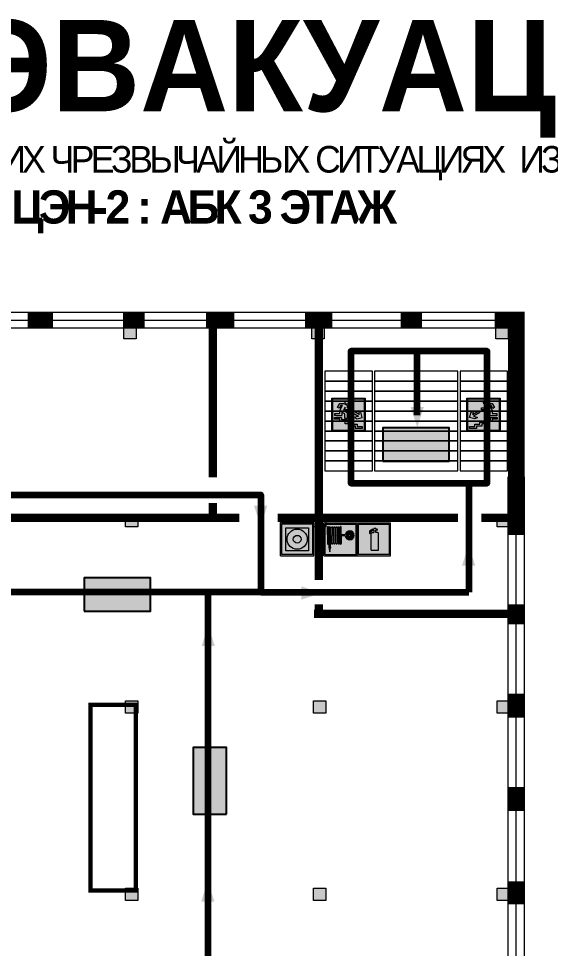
# Model space of a CAD drawing. Header units: millimetres. Extents: x 13810 to 67229, y 12374 to 21950.
# Drawn here: x 23198 to 23326.1, y 14704 to 14927.8 of the extents above; entities that cross this region are included whole.
import ezdxf

# ---------------------------------------------------------------- set-up
doc = ezdxf.new("R2010")
doc.units = ezdxf.units.MM
doc.layers.add('План_Штампы', color=7, linetype='Continuous')
doc.styles.add('обычный', font='arial.ttf')

# ---------------------------------------------------------------- blocks, each defined once
blk = doc.blocks.new('вниз')
at = {"lineweight": 0, "true_color": 0xffffff}
h = blk.add_hatch(color=7, dxfattribs=at)
h.dxf.hatch_style = 1
h.paths.add_polyline_path([(40994.51, -4472.22), (40986.51, -4472.22), (40986.51, -4480.22), (40994.51, -4480.22)])
h.paths.add_polyline_path([(40994.31, -4472.42), (40994.31, -4480.01), (40986.71, -4480.01), (40986.71, -4472.42)], flags=16)
h.paths.add_polyline_path([(40988.43, -4473.53), (40989.43, -4473.53), (40990.19, -4473.96), (40990.19, -4474.6), (40991, -4474.6), (40991, -4475.06), (40989.73, -4475.06), (40989.73, -4474.46), (40989.3, -4475.18), (40990.17, -4475.7), (40990.17, -4477.11), (40989.63, -4477.11), (40989.63, -4476.01), (40988.94, -4475.59), (40988.94, -4476.46), (40988.94, -4476.46), (40987.47, -4476.46), (40987.26, -4476.46), (40987.26, -4475.92), (40988.4, -4475.92), (40988.4, -4475.2), (40989.1, -4473.99), (40988.66, -4473.99), (40988.24, -4474.7), (40987.86, -4474.47), (40988.41, -4473.56)], flags=0)
h.paths.add_polyline_path([(40990.55, -4473.29, -1), (40989.69, -4473.29, -1)], flags=0)
h.paths.add_polyline_path([(40988.85, -4476.89), (40988.85, -4477.43), (40990.1, -4477.43), (40990.1, -4477.99), (40991.34, -4477.99), (40991.34, -4478.54), (40992.59, -4478.54), (40992.59, -4479.09), (40993.83, -4479.09), (40993.83, -4479.52), (40992.17, -4479.52), (40992.17, -4478.97), (40990.91, -4478.97), (40990.91, -4478.41), (40989.68, -4478.41), (40989.68, -4477.86), (40988.43, -4477.86), (40988.43, -4477.31), (40987.6, -4477.31), (40987.18, -4477.31), (40987.18, -4476.89)], flags=0)
h.paths.add_polyline_path([(40991.61, -4475.33), (40993.12, -4476.2), (40992.9, -4475.27), (40993.48, -4475.6), (40993.83, -4476.88), (40992.56, -4477.22), (40991.97, -4476.88), (40992.9, -4476.61), (40991.38, -4475.74), (40991.58, -4475.39)], flags=0)
h.paths.add_polyline_path([(40990.19, -4473.96), (40989.43, -4473.53), (40988.43, -4473.53), (40988.41, -4473.56), (40987.86, -4474.47), (40988.24, -4474.7), (40988.66, -4473.99), (40989.1, -4473.99), (40988.4, -4475.2), (40988.4, -4475.92), (40987.26, -4475.92), (40987.26, -4476.46), (40987.47, -4476.46), (40988.94, -4476.46), (40988.94, -4476.27), (40988.94, -4475.59), (40989.63, -4476.01), (40989.63, -4477.11), (40990.17, -4477.11), (40990.17, -4475.7), (40989.3, -4475.18), (40989.73, -4474.46), (40989.73, -4475.06), (40991, -4475.06), (40991, -4474.6), (40990.19, -4474.6)], flags=0)
h.paths.add_polyline_path([(40990.55, -4473.29, 1), (40989.69, -4473.29, 1)], flags=0)
h.paths.add_polyline_path([(40991.61, -4475.33), (40991.58, -4475.39), (40991.38, -4475.74), (40992.9, -4476.61), (40991.97, -4476.88), (40992.56, -4477.22), (40993.83, -4476.88), (40993.48, -4475.6), (40992.9, -4475.27), (40993.12, -4476.2)], flags=0)
h.paths.add_polyline_path([(40990.1, -4477.43), (40988.85, -4477.43), (40988.85, -4476.89), (40987.18, -4476.89), (40987.18, -4477.31), (40987.6, -4477.31), (40988.43, -4477.31), (40988.43, -4477.86), (40989.68, -4477.86), (40989.68, -4478.41), (40990.91, -4478.41), (40990.91, -4478.97), (40992.17, -4478.97), (40992.17, -4479.52), (40993.83, -4479.52), (40993.83, -4479.09), (40992.59, -4479.09), (40992.59, -4478.54), (40991.34, -4478.54), (40991.34, -4477.99), (40990.1, -4477.99)], flags=0)
at = {"lineweight": 0}
h = blk.add_hatch(color=126, dxfattribs=at)
h.dxf.hatch_style = 1
h.paths.add_polyline_path([(40994.31, -4472.42), (40986.71, -4472.42), (40986.71, -4480.01), (40994.31, -4480.01)])
h.paths.add_polyline_path([(40988.43, -4473.53), (40989.43, -4473.53), (40990.19, -4473.96), (40990.19, -4474.6), (40991, -4474.6), (40991, -4475.06), (40989.73, -4475.06), (40989.73, -4474.46), (40989.3, -4475.18), (40990.17, -4475.7), (40990.17, -4477.11), (40989.63, -4477.11), (40989.63, -4476.01), (40988.94, -4475.59), (40988.94, -4476.46), (40988.94, -4476.46), (40987.47, -4476.46), (40987.26, -4476.46), (40987.26, -4475.92), (40988.4, -4475.92), (40988.4, -4475.2), (40989.1, -4473.99), (40988.66, -4473.99), (40988.24, -4474.7), (40987.86, -4474.47), (40988.41, -4473.56)], flags=16)
h.paths.add_polyline_path([(40990.55, -4473.29, -1), (40989.69, -4473.29, -1)], flags=16)
h.paths.add_polyline_path([(40988.85, -4476.89), (40988.85, -4477.43), (40990.1, -4477.43), (40990.1, -4477.99), (40991.34, -4477.99), (40991.34, -4478.54), (40992.59, -4478.54), (40992.59, -4479.09), (40993.83, -4479.09), (40993.83, -4479.52), (40992.17, -4479.52), (40992.17, -4478.97), (40990.91, -4478.97), (40990.91, -4478.41), (40989.68, -4478.41), (40989.68, -4477.86), (40988.43, -4477.86), (40988.43, -4477.31), (40987.6, -4477.31), (40987.18, -4477.31), (40987.18, -4476.89)], flags=16)
h.paths.add_polyline_path([(40991.61, -4475.33), (40993.12, -4476.2), (40992.9, -4475.27), (40993.48, -4475.6), (40993.83, -4476.88), (40992.56, -4477.22), (40991.97, -4476.88), (40992.9, -4476.61), (40991.38, -4475.74), (40991.58, -4475.39)], flags=16)
at = {"lineweight": 0, "true_color": 0xffffff}
h = blk.add_hatch(color=7, dxfattribs=at)
h.dxf.hatch_style = 1
h.paths.add_polyline_path([(40989.73, -4474.46), (40989.73, -4475.06), (40991, -4475.06), (40991, -4474.6), (40990.19, -4474.6), (40990.19, -4473.96), (40989.43, -4473.53), (40988.43, -4473.53), (40988.41, -4473.56), (40987.86, -4474.47), (40988.24, -4474.7), (40988.66, -4473.99), (40989.1, -4473.99), (40988.4, -4475.2), (40988.4, -4475.92), (40987.26, -4475.92), (40987.26, -4476.46), (40987.47, -4476.46), (40988.94, -4476.46), (40988.94, -4475.59), (40989.63, -4476.01), (40989.63, -4477.11), (40990.17, -4477.11), (40990.17, -4475.7), (40989.3, -4475.18)])
h.paths.add_polyline_path([(40989.69, -4473.29, 1), (40990.55, -4473.29, 1)])
h.paths.add_polyline_path([(40991.61, -4475.33), (40991.58, -4475.39), (40991.38, -4475.74), (40992.9, -4476.61), (40991.97, -4476.88), (40992.56, -4477.22), (40993.83, -4476.88), (40993.48, -4475.6), (40992.9, -4475.27), (40993.12, -4476.2)])
h.paths.add_polyline_path([(40990.1, -4477.43), (40988.85, -4477.43), (40988.85, -4476.89), (40987.18, -4476.89), (40987.18, -4477.31), (40987.6, -4477.31), (40988.43, -4477.31), (40988.43, -4477.86), (40989.68, -4477.86), (40989.68, -4478.41), (40990.91, -4478.41), (40990.91, -4478.97), (40992.17, -4478.97), (40992.17, -4479.52), (40993.83, -4479.52), (40993.83, -4479.09), (40992.59, -4479.09), (40992.59, -4478.54), (40991.34, -4478.54), (40991.34, -4477.99), (40990.1, -4477.99)])
at = {"color": 126, "lineweight": 0}
for points in [[(40986.51, -4472.22), (40994.51, -4472.22), (40994.51, -4480.22), (40986.51, -4480.22)], [(40986.71, -4472.42), (40994.31, -4472.42), (40994.31, -4480.01), (40986.71, -4480.01)]]:
    blk.add_lwpolyline(points, close=True, dxfattribs=at)
for points in [[(40987.47, -4476.46), (40987.26, -4476.46), (40987.26, -4475.92), (40988.4, -4475.92), (40988.4, -4475.2), (40989.1, -4473.99), (40988.66, -4473.99), (40988.24, -4474.7), (40987.86, -4474.47), (40988.41, -4473.56), (40988.43, -4473.53), (40989.43, -4473.53), (40990.19, -4473.96), (40990.19, -4474.6), (40991, -4474.6), (40991, -4475.06), (40989.73, -4475.06), (40989.73, -4474.46), (40989.3, -4475.18), (40990.17, -4475.7), (40990.17, -4477.11), (40989.63, -4477.11), (40989.63, -4476.01), (40988.94, -4475.59), (40988.94, -4476.46)], [(40991.58, -4475.39), (40991.38, -4475.74), (40992.9, -4476.61), (40991.97, -4476.88), (40992.56, -4477.22), (40993.83, -4476.88), (40993.48, -4475.6), (40992.9, -4475.27), (40993.12, -4476.2), (40991.61, -4475.33), (40991.58, -4475.39)], [(40987.6, -4477.31), (40987.18, -4477.31), (40987.18, -4476.89), (40988.85, -4476.89), (40988.85, -4477.43), (40990.1, -4477.43), (40990.1, -4477.99), (40991.34, -4477.99), (40991.34, -4478.54), (40992.59, -4478.54), (40992.59, -4479.09), (40993.83, -4479.09), (40993.83, -4479.52), (40992.17, -4479.52), (40992.17, -4478.97), (40990.91, -4478.97), (40990.91, -4478.41), (40989.68, -4478.41), (40989.68, -4477.86), (40988.43, -4477.86), (40988.43, -4477.31), (40987.6, -4477.31)], [(40987.47, -4476.46), (40988.94, -4476.46), (40988.94, -4476.27)]]:
    blk.add_lwpolyline(points, dxfattribs=at)
blk.add_circle((40990.12, -4473.29), 0.432, dxfattribs=at)
blk = doc.blocks.new('вниз 3')
at = {"lineweight": 0, "true_color": 0xffffff}
h = blk.add_hatch(color=7, dxfattribs=at)
h.dxf.hatch_style = 1
h.paths.add_polyline_path([(40997.5, -4475.69), (40997.25, -4475.28), (40995.76, -4476.15), (40995.97, -4475.23), (40995.39, -4475.56), (40995.05, -4476.83), (40996.33, -4477.17), (40996.91, -4476.83), (40996, -4476.55)], flags=0)
h.paths.add_polyline_path([(40999.81, -4473.95), (41000.22, -4473.95), (41000.64, -4474.67), (41001.03, -4474.43), (41000.46, -4473.49), (41000.42, -4473.49), (40999.43, -4473.49), (40998.68, -4473.92), (40998.68, -4474.57), (40997.88, -4474.57), (40997.88, -4475), (40999.14, -4475), (40999.14, -4474.43), (40999.14, -4474.38), (40999.59, -4475.15), (40998.72, -4475.67), (40998.72, -4477.06), (40999.24, -4477.06), (40999.24, -4475.96), (40999.95, -4475.56), (40999.95, -4476.43), (41001.61, -4476.43), (41001.61, -4475.88), (41000.47, -4475.88), (41000.47, -4475.12)], flags=0)
h.paths.add_polyline_path([(40999.2, -4473.24, 1), (40998.35, -4473.24, 1)], flags=0)
h.paths.add_polyline_path([(41000.46, -4477.26), (41001.69, -4477.26), (41001.69, -4476.84), (41000.03, -4476.84), (41000.03, -4477.39), (40998.78, -4477.39), (40998.78, -4477.95), (40997.53, -4477.95), (40997.53, -4478.5), (40996.29, -4478.5), (40996.29, -4479.06), (40995.05, -4479.06), (40995.05, -4479.48), (40995.29, -4479.48), (40996.72, -4479.48), (40996.72, -4478.92), (40997.97, -4478.92), (40997.97, -4478.36), (40999.2, -4478.36), (40999.2, -4477.81), (41000.46, -4477.81)], flags=0)
h.paths.add_polyline_path([(41002.37, -4472.17), (40994.37, -4472.17), (40994.37, -4480.17), (41002.37, -4480.17)])
h.paths.add_polyline_path([(41002.16, -4479.96), (40994.57, -4479.96), (40994.57, -4472.37), (41002.16, -4472.37)], flags=16)
h.paths.add_polyline_path([(41001.61, -4475.88), (41001.61, -4476.43), (40999.95, -4476.43), (40999.95, -4475.56), (40999.24, -4475.96), (40999.24, -4477.06), (40998.72, -4477.06), (40998.72, -4475.67), (40999.59, -4475.15), (40999.14, -4474.38), (40999.14, -4474.43), (40999.14, -4475), (40997.88, -4475), (40997.88, -4474.57), (40998.68, -4474.57), (40998.68, -4473.92), (40999.43, -4473.49), (41000.42, -4473.49), (41000.46, -4473.49), (41001.03, -4474.43), (41000.64, -4474.67), (41000.22, -4473.95), (40999.81, -4473.95), (41000.47, -4475.12), (41000.47, -4475.88)], flags=0)
h.paths.add_polyline_path([(41001.69, -4476.84), (41001.69, -4477.26), (41000.46, -4477.26), (41000.46, -4477.81), (40999.2, -4477.81), (40999.2, -4478.36), (40997.97, -4478.36), (40997.97, -4478.92), (40996.72, -4478.92), (40996.72, -4479.48), (40995.05, -4479.48), (40995.05, -4479.06), (40996.29, -4479.06), (40996.29, -4478.5), (40997.53, -4478.5), (40997.53, -4477.95), (40998.78, -4477.95), (40998.78, -4477.39), (41000.03, -4477.39), (41000.03, -4476.84)], flags=0)
h.paths.add_polyline_path([(40998.35, -4473.24, -1), (40999.2, -4473.24, -1)], flags=0)
h.paths.add_polyline_path([(40997.5, -4475.69), (40996, -4476.55), (40996.91, -4476.83), (40996.33, -4477.17), (40995.05, -4476.83), (40995.39, -4475.56), (40995.97, -4475.23), (40995.76, -4476.15), (40997.25, -4475.28)], flags=0)
at = {"lineweight": 0}
h = blk.add_hatch(color=126, dxfattribs=at)
h.dxf.hatch_style = 1
h.paths.add_polyline_path([(41002.16, -4472.37), (40994.57, -4472.37), (40994.57, -4479.96), (41002.16, -4479.96)])
h.paths.add_polyline_path([(40995.97, -4475.23), (40995.76, -4476.15), (40997.25, -4475.28), (40997.5, -4475.69), (40996, -4476.55), (40996.91, -4476.83), (40996.33, -4477.17), (40995.05, -4476.83), (40995.39, -4475.56)], flags=16)
h.paths.add_polyline_path([(40997.88, -4474.57), (40998.68, -4474.57), (40998.68, -4473.92), (40999.43, -4473.49), (41000.42, -4473.49), (41000.46, -4473.49), (41001.03, -4474.43), (41000.64, -4474.67), (41000.22, -4473.95), (40999.81, -4473.95), (41000.47, -4475.12), (41000.47, -4475.88), (41001.61, -4475.88), (41001.61, -4476.43), (40999.95, -4476.43), (40999.95, -4475.56), (40999.24, -4475.96), (40999.24, -4477.06), (40998.72, -4477.06), (40998.72, -4475.67), (40999.59, -4475.15), (40999.14, -4474.38), (40999.14, -4474.43), (40999.14, -4475), (40997.88, -4475)], flags=16)
h.paths.add_polyline_path([(40998.35, -4473.24, -1), (40999.2, -4473.24, -1)], flags=16)
h.paths.add_polyline_path([(40997.53, -4477.95), (40998.78, -4477.95), (40998.78, -4477.39), (41000.03, -4477.39), (41000.03, -4476.84), (41001.69, -4476.84), (41001.69, -4477.26), (41000.46, -4477.26), (41000.46, -4477.81), (40999.2, -4477.81), (40999.2, -4478.36), (40997.97, -4478.36), (40997.97, -4478.92), (40996.72, -4478.92), (40996.72, -4479.48), (40995.05, -4479.48), (40995.05, -4479.06), (40996.29, -4479.06), (40996.29, -4478.5), (40997.53, -4478.5)], flags=16)
at = {"lineweight": 0, "true_color": 0xffffff}
h = blk.add_hatch(color=7, dxfattribs=at)
h.dxf.hatch_style = 1
h.paths.add_polyline_path([(40999.2, -4473.24, 1), (40998.35, -4473.24, 1)])
h.paths.add_polyline_path([(40999.81, -4473.95), (41000.22, -4473.95), (41000.64, -4474.67), (41001.03, -4474.43), (41000.46, -4473.49), (41000.42, -4473.49), (40999.43, -4473.49), (40998.68, -4473.92), (40998.68, -4474.57), (40997.88, -4474.57), (40997.88, -4475), (40999.14, -4475), (40999.14, -4474.43), (40999.14, -4474.38), (40999.59, -4475.15), (40998.72, -4475.67), (40998.72, -4477.06), (40999.24, -4477.06), (40999.24, -4475.96), (40999.95, -4475.56), (40999.95, -4476.43), (41001.61, -4476.43), (41001.61, -4475.88), (41000.47, -4475.88), (41000.47, -4475.12)])
h.paths.add_polyline_path([(40999.2, -4477.81), (41000.46, -4477.81), (41000.46, -4477.26), (41001.69, -4477.26), (41001.69, -4476.84), (41000.03, -4476.84), (41000.03, -4477.39), (40998.78, -4477.39), (40998.78, -4477.95), (40997.53, -4477.95), (40997.53, -4478.5), (40996.29, -4478.5), (40996.29, -4479.06), (40995.05, -4479.06), (40995.05, -4479.48), (40995.29, -4479.48), (40996.72, -4479.48), (40996.72, -4478.92), (40997.97, -4478.92), (40997.97, -4478.36), (40999.2, -4478.36)])
h.paths.add_polyline_path([(40997.5, -4475.69), (40997.25, -4475.28), (40995.76, -4476.15), (40995.97, -4475.23), (40995.39, -4475.56), (40995.05, -4476.83), (40996.33, -4477.17), (40996.91, -4476.83), (40996, -4476.55)])
at = {"color": 126, "lineweight": 0}
for points in [[(40994.37, -4472.17), (41002.37, -4472.17), (41002.37, -4480.17), (40994.37, -4480.17)], [(40994.57, -4472.37), (41002.16, -4472.37), (41002.16, -4479.96), (40994.57, -4479.96)]]:
    blk.add_lwpolyline(points, close=True, dxfattribs=at)
for points in [[(40999.14, -4474.43), (40999.14, -4475), (40997.88, -4475), (40997.88, -4474.57), (40998.68, -4474.57), (40998.68, -4473.92), (40999.43, -4473.49), (41000.42, -4473.49), (41000.46, -4473.49), (41001.03, -4474.43), (41000.64, -4474.67), (41000.22, -4473.95), (40999.81, -4473.95), (41000.47, -4475.12), (41000.47, -4475.88), (41001.61, -4475.88), (41001.61, -4476.43), (40999.95, -4476.43), (40999.95, -4475.56), (40999.24, -4475.96), (40999.24, -4477.06), (40998.72, -4477.06), (40998.72, -4475.67), (40999.59, -4475.15), (40999.14, -4474.38), (40999.14, -4474.43)], [(40995.05, -4476.83), (40995.39, -4475.56), (40995.97, -4475.23), (40995.76, -4476.15), (40997.25, -4475.28), (40997.5, -4475.69), (40996, -4476.55), (40996.91, -4476.83), (40996.33, -4477.17), (40995.05, -4476.83)], [(40995.29, -4479.48), (40995.05, -4479.48), (40995.05, -4479.06), (40996.29, -4479.06), (40996.29, -4478.5), (40997.53, -4478.5), (40997.53, -4477.95), (40998.78, -4477.95), (40998.78, -4477.39), (41000.03, -4477.39), (41000.03, -4476.84), (41001.69, -4476.84), (41001.69, -4477.26), (41000.46, -4477.26), (41000.46, -4477.81), (40999.2, -4477.81), (40999.2, -4478.36), (40997.97, -4478.36), (40997.97, -4478.92), (40996.72, -4478.92), (40996.72, -4479.48), (40995.05, -4479.48)]]:
    blk.add_lwpolyline(points, dxfattribs=at)
blk.add_circle((40998.77, -4473.24), 0.426, dxfattribs=at)
blk = doc.blocks.new('A$C32E8229D')
at = {"true_color": 0xffffff}
blk.add_hatch(color=7, dxfattribs=at).paths.add_polyline_path([(0, 0), (0, -8), (16, -8), (16, 0)])
h = blk.add_hatch(color=126)
h.paths.add_polyline_path([(0.2, -0.2), (15.8, -0.2), (15.8, -7.8), (0.2, -7.8)])
h.paths.add_polyline_path([(13.49, -2.05), (12.08, -2.05), (11.37, -2.63, 0.162397), (11.29, -2.84), (11.29, -3.63), (10.35, -3.63), (10.35, -4.05), (11.68, -4.05), (11.68, -3.48), (12.26, -4.28), (11.29, -5.1), (11.29, -6.78), (11.85, -6.78), (11.85, -5.44), (12.8, -4.64), (12.8, -5.94), (14.46, -5.94), (14.46, -5.39), (13.45, -5.39), (13.45, -3.97), (12.46, -2.59), (13.15, -2.59), (13.69, -3.34), (14.18, -3)], flags=16)
h.paths.add_polyline_path([(10.74, -1.82, 1), (11.8, -1.82, 1)], flags=16)
h.paths.add_polyline_path([(9.39, -3.59), (5.99, -3.59), (6.56, -3.03), (5.91, -3.03), (5.1, -3.83), (5.91, -4.64), (6.56, -4.64), (5.99, -4.09), (9.39, -4.09)], flags=16)
h.paths.add_polyline_path([(4.29, -1.08), (1.72, -1.08), (1.72, -6.6), (4.29, -6.6)], flags=16)
at = {"color": 126}
blk.add_lwpolyline([(16, -8), (0, -8), (0, 0), (16, 0)], close=True, dxfattribs=at)
blk = doc.blocks.new('A$C7B4425F7')
at = {"true_color": 0xffffff}
blk.add_hatch(color=7, dxfattribs=at).paths.add_polyline_path([(0, 0), (-16, 0), (-16, -8), (0, -8)])
h = blk.add_hatch(color=126)
h.paths.add_polyline_path([(-0.2, -0.2), (-15.8, -0.2), (-15.8, -7.8), (-0.2, -7.8)])
h.paths.add_polyline_path([(-11.76, -2.03), (-11.76, -3.66), (-11.17, -3.66, -0.568275), (-11.17, -6.18), (-12.58, -6.18), (-12.58, -2.03)], flags=16)
h.paths.add_polyline_path([(-13.33, -4.12, -0.495768), (-13.59, -6.18), (-15.03, -6.18), (-15.03, -2.03), (-13.59, -2.03, -0.487973)], flags=16)
h.paths.add_polyline_path([(-10.25, -2.03), (-9.48, -2.03), (-9.48, -6.18), (-10.25, -6.18)], flags=16)
h.paths.add_polyline_path([(-13.84, -3.69), (-14.24, -3.69), (-14.24, -3.03), (-13.9, -3.03, -0.692621)], flags=0)
h.paths.add_polyline_path([(-9.15, -2.03), (-8.4, -2.03), (-8.04, -3.07), (-7.68, -2.03), (-6.93, -2.03), (-7.64, -4.1), (-6.93, -6.18), (-7.68, -6.18), (-8.04, -5.14), (-8.4, -6.18), (-9.15, -6.18), (-8.44, -4.1)], flags=16)
h.paths.add_polyline_path([(-11.76, -4.46), (-11.42, -4.46, -0.692621), (-11.36, -5.12), (-11.76, -5.12)], flags=0)
h.paths.add_polyline_path([(-13.9, -5.2), (-14.24, -5.2), (-14.24, -4.55), (-13.84, -4.55, -0.708038)], flags=0)
edge = h.paths.add_edge_path(flags=16)
edge.add_ellipse((-5.51, -4.08), major_axis=(0, 2.05), ratio=0.586184, start_angle=0, end_angle=360)
edge = h.paths.add_edge_path(flags=0)
edge.add_ellipse((-5.51, -4.08), major_axis=(0, 1.14), ratio=0.454828, start_angle=0, end_angle=360)
h.paths.add_polyline_path([(-4.13, -4.96, 0.377264), (-3.48, -4.52, 0.0555), (-3.16, -2.03), (-1.66, -2.03), (-1.66, -4.96), (-0.96, -4.96), (-0.96, -7.01), (-1.75, -7.01), (-1.75, -6.18), (-3.3, -6.18), (-3.3, -7.02), (-4.13, -7.02)], flags=16)
h.paths.add_polyline_path([(-2.73, -2.91), (-2.28, -2.91), (-2.28, -4.96), (-3.05, -4.96, 0.079136)], flags=0)
at = {"color": 126}
blk.add_lwpolyline([(-16, -8), (0, -8), (0, 0), (-16, 0)], close=True, dxfattribs=at)
blk = doc.blocks.new('A$C54414219')
at = {"true_color": 0xffffff}
h = blk.add_hatch(color=7, dxfattribs=at)
h.paths.add_polyline_path([(2.39, -9.45), (2.39, -18.3), (11.23, -18.3), (11.23, -9.45)], flags=0)
h.paths.add_polyline_path([(10.71, -13.87, -1), (2.92, -13.87, -1)], flags=0)
h.paths.add_polyline_path([(8.3, -13.87, -1), (5.33, -13.87, -1)], flags=0)
h.paths.add_polyline_path([(0.41, -7.47), (0.41, -20.27), (13.21, -20.27), (13.21, -7.47)])
h.paths.add_polyline_path([(0.92, -19.77), (12.71, -19.77), (12.71, -7.98), (0.92, -7.98)], flags=16)
h.paths.add_polyline_path([(11.23, -9.45), (11.23, -18.3), (2.39, -18.3), (2.39, -9.45)], flags=0)
at = {"lineweight": 5}
h = blk.add_hatch(color=242, dxfattribs=at)
h.paths.add_polyline_path([(12.71, -7.98), (0.92, -7.98), (0.92, -19.77), (12.71, -19.77)])
h.paths.add_polyline_path([(11.23, -18.3), (2.39, -18.3), (2.39, -9.45), (11.23, -9.45)], flags=16)
h.paths.add_polyline_path([(10.71, -13.87, -1), (2.92, -13.87, -1)], flags=0)
h.paths.add_polyline_path([(8.3, -13.87, -1), (5.33, -13.87, -1)], flags=0)
at = {"true_color": 0xffffff}
h = blk.add_hatch(color=7, dxfattribs=at)
h.paths.add_polyline_path([(2.39, -9.45), (2.39, -18.3), (11.23, -18.3), (11.23, -9.45)])
h.paths.add_polyline_path([(10.71, -13.87, -1), (2.92, -13.87, -1)], flags=16)
h.paths.add_polyline_path([(8.3, -13.87, -1), (5.33, -13.87, -1)], flags=0)
at = {"lineweight": 5}
h = blk.add_hatch(color=242, dxfattribs=at)
h.paths.add_polyline_path([(2.92, -13.87, 1), (10.71, -13.87, 1)])
h.paths.add_polyline_path([(8.3, -13.87, -1), (5.33, -13.87, -1)], flags=16)
at = {"color": 242, "lineweight": 5}
for p, q in [((0.41, -20.27), (0.41, -7.47)), ((0.41, -7.47), (13.21, -7.47)), ((0.41, -7.47), (13.21, -7.47)), ((13.21, -20.27), (13.21, -7.47)), ((0.41, -20.27), (13.21, -20.27))]:
    blk.add_line(p, q, dxfattribs=at)
for points in [[(0.92, -7.98), (12.71, -7.98), (12.71, -19.77), (0.92, -19.77)], [(2.39, -9.45), (11.23, -9.45), (11.23, -18.3), (2.39, -18.3)]]:
    blk.add_lwpolyline(points, close=True, dxfattribs=at)
for radius in [3.89, 1.49]:
    blk.add_circle((6.81, -13.87), radius, dxfattribs=at)
blk = doc.blocks.new('A$C37112FD5')
at = {"true_color": 0xf5f5ff}
h = blk.add_hatch(color=7, dxfattribs=at)
h.dxf.hatch_style = 1
h.paths.add_polyline_path([(12.8, -7.4), (0, -7.4), (0, -20.2), (12.8, -20.2)])
h.paths.add_polyline_path([(12.29, -7.91), (12.29, -19.69), (0.51, -19.69), (0.51, -7.91)], flags=16)
h.paths.add_polyline_path([(4.98, -9.04, -0.42597), (5.17, -9.22), (5.17, -12.25), (5.17, -15.29, -0.432244), (4.98, -15.47), (4.83, -15.47, -0.42597), (4.64, -15.29), (4.64, -12.25), (4.64, -9.22, -0.432244), (4.83, -9.04)], flags=0)
h.paths.add_polyline_path([(4.28, -9.22), (4.28, -12.25), (4.28, -15.29, -0.432244), (4.09, -15.47), (3.94, -15.47, -0.42597), (3.75, -15.29), (3.75, -12.25), (3.75, -9.22, -0.432244), (3.94, -9.04), (4.09, -9.04, -0.42597)], flags=0)
h.paths.add_polyline_path([(5.72, -9.04), (5.87, -9.04, -0.42597), (6.06, -9.22), (6.06, -12.25), (6.06, -15.29, -0.432244), (5.87, -15.47), (5.72, -15.47, -0.42597), (5.53, -15.29), (5.53, -12.25), (5.53, -9.22, -0.432244)], flags=0)
h.paths.add_polyline_path([(6.42, -8.9), (6.5, -8.9, -0.42597), (6.69, -9.08), (6.69, -12.03), (8.21, -12.03, -15.824349), (8.21, -12.47), (6.69, -12.47), (6.69, -15.42, -0.432244), (6.5, -15.6), (6.42, -15.6)], flags=0)
h.paths.add_polyline_path([(3.39, -9.22), (3.39, -12.25), (3.39, -15.29, -0.432244), (3.2, -15.47), (3.05, -15.47, -0.42597), (2.85, -15.29), (2.85, -12.25), (2.85, -9.22, -0.432244), (3.05, -9.04), (3.2, -9.04, -0.42597)], flags=0)
h.paths.add_polyline_path([(2.5, -9.22), (2.5, -16.71), (1.96, -16.71), (1.96, -9.22, -0.432244), (2.15, -9.04), (2.31, -9.04, -0.42597)], flags=0)
h.paths.add_polyline_path([(1.61, -8.9), (1.61, -15.6), (1.57, -15.6, -0.42597), (1.37, -15.42), (1.37, -12.03), (1.37, -9.09, -0.432244), (1.57, -8.9)], flags=0)
h.paths.add_polyline_path([(9.76, -10.81), (9.76, -12.03), (8.49, -12.03, -0.336371)], flags=0)
h.paths.add_polyline_path([(8.49, -12.47), (9.76, -12.47), (9.76, -13.7, -0.336371)], flags=0)
h.paths.add_polyline_path([(10.11, -10.81, -0.336371), (11.38, -12.03), (10.11, -12.03)], flags=0)
h.paths.add_polyline_path([(10.11, -12.47), (11.38, -12.47, -0.336371), (10.11, -13.7)], flags=0)
h.paths.add_polyline_path([(2.5, -16.84), (2.5, -17.05), (1.97, -17.05), (1.97, -16.84)], flags=0)
h.paths.add_polyline_path([(2.5, -17.24, -0.033778), (2.24, -18.6, -0.033778), (1.97, -17.24)], flags=0)
h = blk.add_hatch(color=242)
h.dxf.hatch_style = 1
h.paths.add_polyline_path([(12.29, -7.91), (0.51, -7.91), (0.51, -19.69), (12.29, -19.69)])
h.paths.add_polyline_path([(6.42, -15.6), (6.42, -8.9), (6.5, -8.9, -0.42597), (6.69, -9.08), (6.69, -12.03), (8.21, -12.03, -15.824349), (8.21, -12.47), (6.69, -12.47), (6.69, -15.42, -0.432244), (6.5, -15.6)], flags=16)
h.paths.add_polyline_path([(5.87, -15.47), (5.72, -15.47, -0.42597), (5.53, -15.29), (5.53, -12.25), (5.53, -9.22, -0.432244), (5.72, -9.04), (5.87, -9.04, -0.42597), (6.06, -9.22), (6.06, -12.25), (6.06, -15.29, -0.432244)], flags=16)
h.paths.add_polyline_path([(4.98, -15.47), (4.83, -15.47, -0.42597), (4.64, -15.29), (4.64, -12.25), (4.64, -9.22, -0.432244), (4.83, -9.04), (4.98, -9.04, -0.42597), (5.17, -9.22), (5.17, -12.25), (5.17, -15.29, -0.432244)], flags=16)
h.paths.add_polyline_path([(4.09, -15.47), (3.94, -15.47, -0.42597), (3.75, -15.29), (3.75, -12.25), (3.75, -9.22, -0.432244), (3.94, -9.04), (4.09, -9.04, -0.42597), (4.28, -9.22), (4.28, -12.25), (4.28, -15.29, -0.432244)], flags=16)
h.paths.add_polyline_path([(3.2, -15.47), (3.05, -15.47, -0.42597), (2.85, -15.29), (2.85, -12.25), (2.85, -9.22, -0.432244), (3.05, -9.04), (3.2, -9.04, -0.42597), (3.39, -9.22), (3.39, -12.25), (3.39, -15.29, -0.432244)], flags=16)
h.paths.add_polyline_path([(2.5, -17.05), (1.97, -17.05), (1.97, -16.84), (2.5, -16.84)], flags=16)
h.paths.add_polyline_path([(2.5, -17.24, -0.033778), (2.24, -18.6, -0.033778), (1.97, -17.24)], flags=16)
h.paths.add_polyline_path([(2.5, -16.71), (1.96, -16.71), (1.96, -9.22, -0.432244), (2.15, -9.04), (2.31, -9.04, -0.42597), (2.5, -9.22)], flags=16)
h.paths.add_polyline_path([(1.61, -15.6), (1.57, -15.6, -0.42597), (1.37, -15.42), (1.37, -12.03), (1.37, -9.09, -0.432244), (1.57, -8.9), (1.61, -8.9)], flags=16)
h.paths.add_polyline_path([(8.49, -12.47), (9.76, -12.47), (9.76, -13.7, -0.336371)], flags=0)
h.paths.add_polyline_path([(10.11, -13.7), (10.11, -12.47), (11.38, -12.47, -0.336371)], flags=0)
h.paths.add_polyline_path([(8.49, -12.03, -0.336371), (9.76, -10.81), (9.76, -12.03)], flags=0)
h.paths.add_polyline_path([(10.11, -12.03), (10.11, -10.81, -0.336371), (11.38, -12.03)], flags=0)
h = blk.add_hatch(color=7, dxfattribs=at)
h.dxf.hatch_style = 1
h.paths.add_polyline_path([(1.61, -8.9), (1.57, -8.9, 0.432244), (1.37, -9.09), (1.37, -12.03), (1.37, -15.42, 0.42597), (1.57, -15.6), (1.61, -15.6)])
h.paths.add_polyline_path([(2.5, -9.22, 0.42597), (2.31, -9.04), (2.15, -9.04, 0.432244), (1.96, -9.22), (1.96, -16.71), (2.5, -16.71)])
h.paths.add_polyline_path([(2.5, -16.84), (1.97, -16.84), (1.97, -17.05), (2.5, -17.05)])
h.paths.add_polyline_path([(2.5, -17.24), (1.97, -17.24, 0.033778), (2.24, -18.6, 0.033778)])
h.paths.add_polyline_path([(3.39, -12.25), (3.39, -9.22, 0.42597), (3.2, -9.04), (3.05, -9.04, 0.432244), (2.85, -9.22), (2.85, -12.25), (2.85, -15.29, 0.42597), (3.05, -15.47), (3.2, -15.47, 0.432244), (3.39, -15.29)])
h.paths.add_polyline_path([(4.28, -12.25), (4.28, -9.22, 0.42597), (4.09, -9.04), (3.94, -9.04, 0.432244), (3.75, -9.22), (3.75, -12.25), (3.75, -15.29, 0.42597), (3.94, -15.47), (4.09, -15.47, 0.432244), (4.28, -15.29)])
h.paths.add_polyline_path([(5.17, -12.25), (5.17, -9.22, 0.42597), (4.98, -9.04), (4.83, -9.04, 0.432244), (4.64, -9.22), (4.64, -12.25), (4.64, -15.29, 0.42597), (4.83, -15.47), (4.98, -15.47, 0.432244), (5.17, -15.29)])
h.paths.add_polyline_path([(6.06, -12.25), (6.06, -9.22, 0.42597), (5.87, -9.04), (5.72, -9.04, 0.432244), (5.53, -9.22), (5.53, -12.25), (5.53, -15.29, 0.42597), (5.72, -15.47), (5.87, -15.47, 0.432244), (6.06, -15.29)])
h.paths.add_polyline_path([(6.69, -12.47), (8.21, -12.47, 15.824349), (8.21, -12.03), (6.69, -12.03), (6.69, -9.08, 0.42597), (6.5, -8.9), (6.42, -8.9), (6.42, -15.6), (6.5, -15.6, 0.432244), (6.69, -15.42)])
h.paths.add_polyline_path([(8.49, -12.47), (9.76, -12.47), (9.76, -13.7, -0.336371)], flags=16)
h.paths.add_polyline_path([(8.49, -12.03, -0.336371), (9.76, -10.81), (9.76, -12.03)], flags=16)
h.paths.add_polyline_path([(10.11, -12.47), (11.38, -12.47, -0.336371), (10.11, -13.7)], flags=16)
h.paths.add_polyline_path([(10.11, -12.03), (10.11, -10.81, -0.336371), (11.38, -12.03)], flags=16)
h = blk.add_hatch(color=242)
h.dxf.hatch_style = 1
h.paths.add_polyline_path([(9.76, -10.81, 0.336371), (8.49, -12.03), (9.76, -12.03)])
h.paths.add_polyline_path([(10.11, -10.81), (10.11, -12.03), (11.38, -12.03, 0.336371)])
h.paths.add_polyline_path([(11.38, -12.47), (10.11, -12.47), (10.11, -13.7, 0.336371)])
h.paths.add_polyline_path([(9.76, -12.47), (8.49, -12.47, 0.336371), (9.76, -13.7)])
at = {"color": 242, "lineweight": 5}
for p, q in [((0, -20.2), (0, -7.4)), ((0, -7.4), (12.8, -7.4)), ((1.37, -12.03), (1.37, -9.08)), ((1.57, -8.9), (1.61, -8.9)), ((1.61, -8.9), (1.61, -15.6)), ((1.96, -16.71), (1.96, -9.22)), ((2.15, -9.04), (2.31, -9.04)), ((2.5, -16.71), (2.5, -9.22)), ((2.85, -12.25), (2.85, -9.22)), ((3.05, -9.04), (3.2, -9.04)), ((3.39, -12.25), (3.39, -9.22)), ((3.75, -12.25), (3.75, -9.22)), ((3.94, -9.04), (4.09, -9.04)), ((4.28, -12.25), (4.28, -9.22)), ((4.64, -12.25), (4.64, -9.22)), ((4.83, -9.04), (4.98, -9.04)), ((5.17, -12.25), (5.17, -9.22)), ((5.53, -12.25), (5.53, -9.22)), ((5.72, -9.04), (5.87, -9.04)), ((6.06, -12.25), (6.06, -9.22)), ((6.42, -8.9), (6.42, -15.6)), ((6.5, -8.9), (6.42, -8.9)), ((6.69, -12.03), (6.69, -9.08)), ((12.8, -20.2), (12.8, -7.4)), ((1.37, -12.03), (1.37, -15.42)), ((2.85, -12.25), (2.85, -15.29)), ((3.39, -12.25), (3.39, -15.29)), ((3.75, -12.25), (3.75, -15.29)), ((4.28, -12.25), (4.28, -15.29)), ((4.64, -12.25), (4.64, -15.29)), ((5.17, -12.25), (5.17, -15.29)), ((5.53, -12.25), (5.53, -15.29)), ((6.06, -12.25), (6.06, -15.29)), ((8.21, -12.03), (6.69, -12.03)), ((8.21, -12.47), (6.69, -12.47)), ((6.69, -12.47), (6.69, -15.42)), ((9.76, -12.03), (8.49, -12.03)), ((9.76, -12.47), (8.49, -12.47)), ((9.76, -10.81), (9.76, -12.03)), ((9.76, -12.47), (9.76, -13.7)), ((10.11, -10.81), (10.11, -12.03)), ((11.38, -12.03), (10.11, -12.03)), ((11.38, -12.47), (10.11, -12.47)), ((10.11, -12.47), (10.11, -13.7)), ((1.57, -15.6), (1.61, -15.6)), ((1.96, -16.71), (2.5, -16.71)), ((1.97, -16.84), (2.5, -16.84)), ((1.97, -17.05), (1.97, -16.84)), ((2.5, -17.05), (1.97, -17.05)), ((1.97, -17.24), (2.5, -17.24)), ((2.5, -16.84), (2.5, -17.05)), ((3.05, -15.47), (3.2, -15.47)), ((3.94, -15.47), (4.09, -15.47)), ((4.83, -15.47), (4.98, -15.47)), ((5.72, -15.47), (5.87, -15.47)), ((6.42, -15.6), (6.5, -15.6)), ((0, -20.2), (12.8, -20.2))]:
    blk.add_line(p, q, dxfattribs=at)
blk.add_lwpolyline([(0.51, -7.91), (12.29, -7.91), (12.29, -19.69), (0.51, -19.69)], close=True, dxfattribs=at)
for centre, radius, start, end in [((1.56, -9.09), 0.182, 87.1027, 180.6071), ((2.15, -9.22), 0.182, 87.1027, 180.6071), ((2.32, -9.22), 0.182, 359.3929, 92.8973), ((3.04, -9.22), 0.182, 87.1027, 180.6071), ((3.21, -9.22), 0.182, 359.3929, 92.8973), ((3.93, -9.22), 0.182, 87.1027, 180.6071), ((4.1, -9.22), 0.182, 359.3929, 92.8973), ((4.82, -9.22), 0.182, 87.1027, 180.6071), ((4.99, -9.22), 0.182, 359.3929, 92.8973), ((5.71, -9.22), 0.182, 87.1027, 180.6071), ((5.88, -9.22), 0.182, 359.3929, 92.8973), ((6.51, -9.09), 0.182, 359.3929, 92.8973), ((9.93, -12.25), 1.74, 187.2319, 172.7681), ((9.93, -12.25), 1.46, 96.9927, 171.3585), ((9.93, -12.25), 1.46, 188.6415, 263.0073), ((9.93, -12.25), 1.46, 8.6415, 83.0073), ((9.93, -12.25), 1.46, 276.9927, 351.3585), ((1.56, -15.42), 0.182, 179.3929, 272.8973), ((12.17, -15.98), 10.27, 187.041, 194.7793), ((-7.7, -15.98), 10.27, 345.2207, 352.959), ((3.04, -15.29), 0.182, 179.3929, 272.8973), ((3.21, -15.29), 0.182, 267.1027, 0.6071), ((3.93, -15.29), 0.182, 179.3929, 272.8973), ((4.1, -15.29), 0.182, 267.1027, 0.6071), ((4.82, -15.29), 0.182, 179.3929, 272.8973), ((4.99, -15.29), 0.182, 267.1027, 0.6071), ((5.71, -15.29), 0.182, 179.3929, 272.8973), ((5.88, -15.29), 0.182, 267.1027, 0.6071), ((6.51, -15.42), 0.182, 267.1027, 0.6071)]:
    blk.add_arc(centre, radius, start, end, dxfattribs=at)
blk = doc.blocks.new('A$C3AD82952')
at = {"true_color": 0xf5f5ff}
h = blk.add_hatch(color=7, dxfattribs=at)
h.dxf.hatch_style = 1
h.paths.add_polyline_path([(8.21, 8.73, 0.414214), (7.89, 9.05), (7.22, 9.05), (7.22, 9.92), (7.59, 9.92, 1), (7.57, 10.36), (7.22, 10.36), (7.22, 10.6), (6.43, 10.6), (6.43, 10.36), (6.01, 10.36), (4.74, 9.59), (4.74, 8.69), (4.98, 8.73), (4.98, 9.26), (6.12, 9.91), (6.43, 9.91), (6.43, 9.05), (5.76, 9.05, 0.414214), (5.44, 8.73), (5.44, 2.2), (8.21, 2.2)], flags=0)
h.paths.add_polyline_path([(12.8, 12.8), (0, 12.8), (0, 0), (12.8, 0)])
h.paths.add_polyline_path([(0.51, 12.29), (12.29, 12.29), (12.29, 0.51), (0.51, 0.51)], flags=16)
h.paths.add_polyline_path([(4.74, 9.59), (6.01, 10.36), (6.43, 10.36), (6.43, 10.6), (7.22, 10.6), (7.22, 10.36), (7.59, 10.36, -0.94586), (7.59, 9.92), (7.22, 9.92), (7.22, 9.05), (7.89, 9.05, -0.414214), (8.21, 8.73), (8.21, 2.2), (5.44, 2.2), (5.44, 8.73, -0.414214), (5.76, 9.05), (6.43, 9.05), (6.43, 9.91), (6.12, 9.91), (4.98, 9.26), (4.98, 8.73), (4.74, 8.69)], flags=0)
h = blk.add_hatch(color=242)
h.dxf.hatch_style = 1
h.paths.add_polyline_path([(12.29, 12.29), (0.51, 12.29), (0.51, 0.51), (12.29, 0.51)])
h.paths.add_polyline_path([(4.74, 8.69), (4.74, 9.59), (6.01, 10.36), (6.43, 10.36), (6.43, 10.6), (7.22, 10.6), (7.22, 10.36), (7.59, 10.36, -0.94586), (7.59, 9.92), (7.22, 9.92), (7.22, 9.05), (7.89, 9.05, -0.414214), (8.21, 8.73), (8.21, 2.2), (5.44, 2.2), (5.44, 8.73, -0.414214), (5.76, 9.05), (6.43, 9.05), (6.43, 9.91), (6.12, 9.91), (4.98, 9.26), (4.98, 8.73)], flags=16)
h = blk.add_hatch(color=7, dxfattribs=at)
h.dxf.hatch_style = 1
h.paths.add_polyline_path([(8.21, 8.73, 0.414214), (7.89, 9.05), (7.22, 9.05), (7.22, 9.92), (7.59, 9.92, 1), (7.57, 10.36), (7.22, 10.36), (7.22, 10.6), (6.43, 10.6), (6.43, 10.36), (6.01, 10.36), (4.74, 9.59), (4.74, 8.69), (4.98, 8.73), (4.98, 9.26), (6.12, 9.91), (6.43, 9.91), (6.43, 9.05), (5.76, 9.05, 0.414214), (5.44, 8.73), (5.44, 2.2), (8.21, 2.2)])
at = {"color": 242, "lineweight": 5}
for p, q in [((0, 0), (0, 12.8)), ((0, 12.8), (12.8, 12.8)), ((12.8, 0), (12.8, 12.8)), ((6.01, 10.36), (4.74, 9.59)), ((4.74, 9.59), (4.74, 8.69)), ((4.74, 8.69), (4.98, 8.73)), ((4.98, 9.26), (6.12, 9.91)), ((4.98, 8.73), (4.98, 9.26)), ((5.44, 2.2), (5.44, 8.73)), ((5.76, 9.05), (6.43, 9.05)), ((6.01, 10.36), (6.43, 10.36)), ((6.12, 9.91), (6.43, 9.91)), ((7.22, 10.6), (6.43, 10.6)), ((6.43, 10.6), (6.43, 10.36)), ((6.43, 9.91), (6.43, 9.05)), ((7.22, 10.36), (7.22, 10.6)), ((7.59, 10.36), (7.22, 10.36)), ((7.22, 9.05), (7.22, 9.92)), ((7.59, 9.92), (7.22, 9.92)), ((7.89, 9.05), (7.22, 9.05)), ((8.21, 2.2), (8.21, 8.73)), ((0, 0), (12.8, 0)), ((5.44, 2.2), (8.21, 2.2))]:
    blk.add_line(p, q, dxfattribs=at)
blk.add_lwpolyline([(0.51, 12.29), (12.29, 12.29), (12.29, 0.51), (0.51, 0.51)], close=True, dxfattribs=at)
for centre, radius, start, end in [((5.76, 8.73), 0.32, 90, 180), ((7.58, 10.14), 0.223, 273.1875, 86.8125), ((7.89, 8.73), 0.32, 0, 90)]:
    blk.add_arc(centre, radius, start, end, dxfattribs=at)

msp = doc.modelspace()

# ---------------------------------------------------------------- hatches: boundary and pattern name
at = {"lineweight": 0}
h = msp.add_hatch(color=256, dxfattribs=at)
h.dxf.hatch_style = 1
h.paths.add_polyline_path([(23226.34, 14853.7), (23223.38, 14853.7), (23223.38, 14850.73), (23226.34, 14850.73)])
h = msp.add_hatch(color=256, dxfattribs=at)
h.dxf.hatch_style = 1
h.paths.add_polyline_path([(23271.64, 14853.7), (23268.68, 14853.7), (23268.68, 14850.73), (23271.64, 14850.73)])
h = msp.add_hatch(color=256, dxfattribs=at)
h.dxf.hatch_style = 1
h.paths.add_polyline_path([(23315.91, 14853.7), (23312.94, 14853.7), (23312.94, 14850.73), (23315.91, 14850.73)])
h = msp.add_hatch(color=256, dxfattribs=at)
h.dxf.hatch_style = 1
h.paths.add_polyline_path([(23226.73, 14808.51), (23223.76, 14808.51), (23223.76, 14805.55), (23226.73, 14805.55)])
h = msp.add_hatch(color=256, dxfattribs=at)
h.dxf.hatch_style = 1
h.paths.add_polyline_path([(23272.03, 14808.51), (23269.06, 14808.51), (23269.06, 14805.55), (23272.03, 14805.55)])
h = msp.add_hatch(color=256, dxfattribs=at)
h.dxf.hatch_style = 1
h.paths.add_polyline_path([(23316.3, 14808.51), (23313.33, 14808.51), (23313.33, 14805.55), (23316.3, 14805.55)])
h = msp.add_hatch(color=256, dxfattribs=at)
h.dxf.hatch_style = 1
h.paths.add_polyline_path([(23226.73, 14763.65), (23223.76, 14763.65), (23223.76, 14760.68), (23226.73, 14760.68)])
h = msp.add_hatch(color=256, dxfattribs=at)
h.dxf.hatch_style = 1
h.paths.add_polyline_path([(23272.03, 14763.65), (23269.06, 14763.65), (23269.06, 14760.68), (23272.03, 14760.68)])
h = msp.add_hatch(color=256, dxfattribs=at)
h.dxf.hatch_style = 1
h.paths.add_polyline_path([(23316.3, 14763.65), (23313.33, 14763.65), (23313.33, 14760.68), (23316.3, 14760.68)])
h = msp.add_hatch(color=256, dxfattribs=at)
h.dxf.hatch_style = 1
h.paths.add_polyline_path([(23226.73, 14718.54), (23223.76, 14718.54), (23223.76, 14715.57), (23226.73, 14715.57)])
h = msp.add_hatch(color=256, dxfattribs=at)
h.dxf.hatch_style = 1
h.paths.add_polyline_path([(23272.03, 14718.54), (23269.06, 14718.54), (23269.06, 14715.57), (23272.03, 14715.57)])
h = msp.add_hatch(color=256, dxfattribs=at)
h.dxf.hatch_style = 1
h.paths.add_polyline_path([(23316.3, 14718.54), (23313.33, 14718.54), (23313.33, 14715.57), (23316.3, 14715.57)])

# ---------------------------------------------------------------- linework, layer by layer
for points in [[(23002.85, 14857.18), (23318.84, 14857.18)], [(23003.1, 14855.28), (23319.09, 14855.28)], [(23002.8, 14853.41), (23318.79, 14853.41)], [(23315.97, 14584.5), (23315.97, 14817.59)], [(23317.88, 14584.78), (23317.88, 14817.87)], [(23319.84, 14584.47), (23319.84, 14817.56)]]:
    msp.add_lwpolyline(points, dxfattribs=at)
for points, const_width in [([(23200.18, 14855.28), (23206.32, 14855.28)], 4), ([(23223.15, 14855.28), (23228.38, 14855.28)], 4), ([(23243.17, 14855.28), (23249.99, 14855.28)], 4), ([(23267.04, 14855.28), (23273.61, 14855.28)], 4), ([(23270.37, 14807.48), (23270.37, 14855.61)], 2), ([(23290.02, 14855.28), (23295.15, 14855.28)], 4), ([(23312.7, 14855.28), (23317.88, 14855.28), (23317.88, 14803.53)], 4), ([(23260.41, 14807.65), (23303.84, 14807.65)], 2), ([(23309.52, 14807.65), (23319, 14807.65)], 2), ([(23270.37, 14784.35), (23270.37, 14786.86)], 2), ([(23317.88, 14786.9), (23317.88, 14782.02)], 4), ([(23317.88, 14765.39), (23317.88, 14759.62)], 4), ([(23317.88, 14742.92), (23317.88, 14737.13)], 4), ([(23317.88, 14720.21), (23317.88, 14714.64)], 4)]:
    msp.add_lwpolyline(points, dxfattribs=dict(at, const_width=const_width))
at = {"lineweight": 100, "const_width": 2}
for points in [[(23244.79, 14817.42), (23244.79, 14854.2)], [(23244.79, 14807.65), (23244.79, 14811.29)], [(23251.23, 14807.65), (23156.75, 14807.65), (23156.75, 14798.95)], [(23270.37, 14807.48), (23270.37, 14792.68)], [(23317.34, 14784.56), (23269.19, 14784.56), (23269.19, 14784.56)]]:
    msp.add_lwpolyline(points, dxfattribs=at)
at = {"lineweight": 0}
for points in [[(23223.38, 14853.7), (23226.34, 14853.7), (23226.34, 14850.73), (23223.38, 14850.73)], [(23268.68, 14853.7), (23271.64, 14853.7), (23271.64, 14850.73), (23268.68, 14850.73)], [(23312.94, 14853.7), (23315.91, 14853.7), (23315.91, 14850.73), (23312.94, 14850.73)], [(23271.81, 14840.59), (23283.24, 14840.59), (23283.24, 14842.99), (23271.81, 14842.99)], [(23283.71, 14840.59), (23303.82, 14840.59), (23303.82, 14842.99), (23283.71, 14842.99)], [(23304.4, 14840.59), (23315.82, 14840.59), (23315.82, 14842.99), (23304.4, 14842.99)], [(23271.81, 14838.19), (23283.24, 14838.19), (23283.24, 14840.59), (23271.81, 14840.59)], [(23283.71, 14838.19), (23303.82, 14838.19), (23303.82, 14840.59), (23283.71, 14840.59)], [(23304.4, 14838.19), (23315.82, 14838.19), (23315.82, 14840.59), (23304.4, 14840.59)], [(23271.81, 14835.79), (23283.24, 14835.79), (23283.24, 14838.19), (23271.81, 14838.19)], [(23283.71, 14835.79), (23303.82, 14835.79), (23303.82, 14838.19), (23283.71, 14838.19)], [(23304.4, 14835.79), (23315.82, 14835.79), (23315.82, 14838.19), (23304.4, 14838.19)], [(23271.81, 14833.38), (23283.24, 14833.38), (23283.24, 14835.79), (23271.81, 14835.79)], [(23283.71, 14833.38), (23303.82, 14833.38), (23303.82, 14835.79), (23283.71, 14835.79)], [(23304.4, 14833.38), (23315.82, 14833.38), (23315.82, 14835.79), (23304.4, 14835.79)], [(23271.81, 14830.98), (23283.24, 14830.98), (23283.24, 14833.38), (23271.81, 14833.38)], [(23283.71, 14830.98), (23303.82, 14830.98), (23303.82, 14833.38), (23283.71, 14833.38)], [(23304.4, 14830.98), (23315.82, 14830.98), (23315.82, 14833.38), (23304.4, 14833.38)], [(23271.81, 14828.58), (23283.24, 14828.58), (23283.24, 14830.98), (23271.81, 14830.98)], [(23283.71, 14828.58), (23303.82, 14828.58), (23303.82, 14830.98), (23283.71, 14830.98)], [(23304.4, 14828.58), (23315.82, 14828.58), (23315.82, 14830.98), (23304.4, 14830.98)], [(23271.81, 14826.18), (23283.24, 14826.18), (23283.24, 14828.58), (23271.81, 14828.58)], [(23283.71, 14826.18), (23303.82, 14826.18), (23303.82, 14828.58), (23283.71, 14828.58)], [(23304.4, 14826.18), (23315.82, 14826.18), (23315.82, 14828.58), (23304.4, 14828.58)], [(23271.81, 14823.78), (23283.24, 14823.78), (23283.24, 14826.18), (23271.81, 14826.18)], [(23283.71, 14823.78), (23303.82, 14823.78), (23303.82, 14826.18), (23283.71, 14826.18)], [(23304.4, 14823.78), (23315.82, 14823.78), (23315.82, 14826.18), (23304.4, 14826.18)], [(23271.81, 14821.38), (23283.24, 14821.38), (23283.24, 14823.78), (23271.81, 14823.78)], [(23283.71, 14821.38), (23303.82, 14821.38), (23303.82, 14823.78), (23283.71, 14823.78)], [(23304.4, 14821.38), (23315.82, 14821.38), (23315.82, 14823.78), (23304.4, 14823.78)], [(23271.81, 14818.97), (23283.24, 14818.97), (23283.24, 14821.38), (23271.81, 14821.38)], [(23283.71, 14818.97), (23303.82, 14818.97), (23303.82, 14821.38), (23283.71, 14821.38)], [(23304.4, 14818.97), (23315.82, 14818.97), (23315.82, 14821.38), (23304.4, 14821.38)], [(23223.76, 14808.51), (23226.73, 14808.51), (23226.73, 14805.55), (23223.76, 14805.55)], [(23269.06, 14808.51), (23272.03, 14808.51), (23272.03, 14805.55), (23269.06, 14805.55)], [(23313.33, 14808.51), (23316.3, 14808.51), (23316.3, 14805.55), (23313.33, 14805.55)], [(23223.76, 14763.65), (23226.73, 14763.65), (23226.73, 14760.68), (23223.76, 14760.68)], [(23269.06, 14763.65), (23272.03, 14763.65), (23272.03, 14760.68), (23269.06, 14760.68)], [(23313.33, 14763.65), (23316.3, 14763.65), (23316.3, 14760.68), (23313.33, 14760.68)], [(23223.76, 14718.54), (23226.73, 14718.54), (23226.73, 14715.57), (23223.76, 14715.57)], [(23269.06, 14718.54), (23272.03, 14718.54), (23272.03, 14715.57), (23269.06, 14715.57)], [(23313.33, 14718.54), (23316.3, 14718.54), (23316.3, 14715.57), (23313.33, 14715.57)]]:
    msp.add_lwpolyline(points, close=True, dxfattribs=at)
at = {"color": 126, "lineweight": 100, "true_color": 0x008754}
for points in [[(23294.05, 14832.4), (23294.05, 14847.81), (23278.06, 14847.81), (23278.06, 14816.06), (23306.48, 14816.06), (23306.48, 14789.8)], [(23306.48, 14816.06), (23310.91, 14816.06), (23310.91, 14847.81), (23294.05, 14847.81)], [(23040.21, 14813.24), (23256.35, 14813.24), (23256.35, 14789.77), (23306.48, 14789.8)], [(23256.35, 14789.77), (23191.99, 14789.77), (23191.99, 14801.6)], [(23243.58, 14789.76), (23243.58, 14635.97), (23191.99, 14635.97)]]:
    msp.add_lwpolyline(points, dxfattribs=at)
at = {"lineweight": 0, "const_width": 1}
msp.add_lwpolyline([(23226.27, 14762.66), (23215.35, 14762.66), (23215.35, 14717.99), (23226.27, 14717.99)], close=True, dxfattribs=at)
at = {"layer": 'План_Штампы', "color": 126, "true_color": 0x008754}
for points in [[(23292.44, 14834.35), (23295.63, 14834.34), (23294.05, 14829.45)], [(23254.73, 14810.58), (23257.92, 14810.57), (23256.35, 14805.67)], [(23308.01, 14796.17), (23304.82, 14796.17), (23306.4, 14801.07)], [(23266.15, 14787.99), (23266.16, 14791.18), (23271.05, 14789.6)], [(23245.3, 14776.83), (23242.11, 14776.84), (23243.69, 14781.73)], [(23245.2, 14715.31), (23242.01, 14715.31), (23243.58, 14720.21)]]:
    msp.add_solid(points, dxfattribs=at)

# ---------------------------------------------------------------- block references
at = {"color": 126, "true_color": 0x008754}
for name, p in [('вниз', (-17713.03, 19308.74)), ('вниз 3', (-17688.38, 19308.69))]:
    msp.add_blockref(name, p, dxfattribs=at)
for name, p, xscale, yscale, zscale in [('A$C54414219', (23260.87, 14811.2), 0.625, 0.625, 0.625), ('A$C37112FD5', (23271.57, 14811.12), 0.6249984004534781, 0.6249984004534781, 0.6249984004534781), ('A$C3AD82952', (23279.57, 14798.5), 0.625, 0.625, 0.625)]:
    msp.add_blockref(name, p, dxfattribs=dict(xscale=xscale, yscale=yscale, zscale=zscale))
at = {"xscale": -1}
msp.add_blockref('A$C32E8229D', (23229.8, 14793.22), dxfattribs=at)
at = {"xscale": -1, "rotation": 90}
msp.add_blockref('A$C32E8229D', (23240.09, 14752.37), dxfattribs=at)
at = {"layer": 'План_Штампы'}
msp.add_blockref('A$C7B4425F7', (23301.76, 14829.36), dxfattribs=at)

# ---------------------------------------------------------------- texts
at = {"lineweight": 0, "insert": (23092.67, 14927.52), "char_height": 22, "width": 493.8901, "attachment_point": 1, "style": 'обычный'}
msp.add_mtext('{\\fProxima Nova Rg|b1|i0|c204|p2;ПЛАН ЭВАКУАЦИИ}', dxfattribs=at)
at = {"color": 0, "lineweight": 0, "insert": (23241.98, 14897.36), "char_height": 8, "width": 449.2158, "attachment_point": 5, "style": 'обычный'}
msp.add_mtext('{\\fArial Black|b1|i0|c204|p34;\\H2x;\\T0.85;  \\fArial Narrow|b0|i0|c204|p34;\\H0.8x;\\W0.9;\\P\\fProxima Nova Rg|b0|i0|c204|p2;\\H0.5x;\\W1;\\C256;ПРИ ПОЖАРЕ  ИЛИ ДРУГИХ ЧРЕЗВЫЧАЙНЫХ СИТУАЦИЯХ  ИЗ ПОМЕЩЕНИЙ \\fProxima Nova Rg|b1|i0|c204|p2;\\H1.25x;\\PЦЭН-2 : АБК 3 ЭТАЖ}', dxfattribs=at)

doc.saveas('drawing.dxf')
